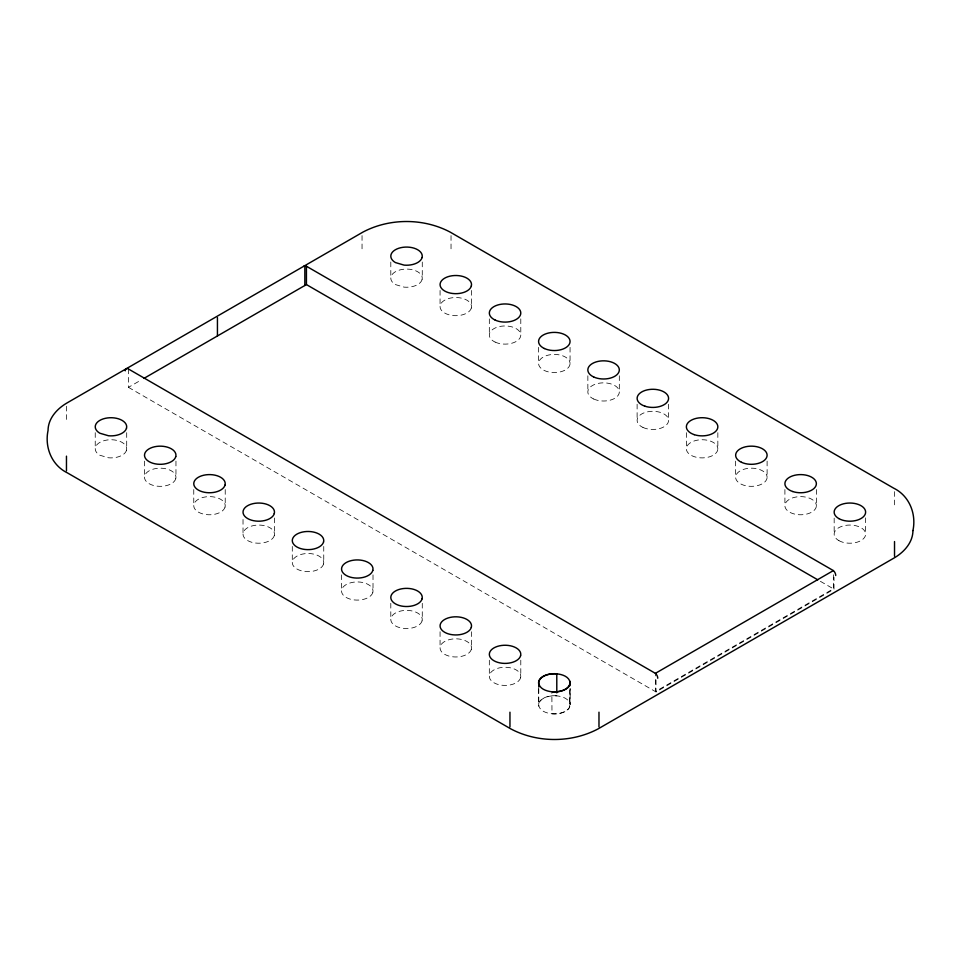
<?xml version="1.0" encoding="UTF-8"?>
<svg xmlns="http://www.w3.org/2000/svg" width="961" height="961" viewBox="0 0 961 961"><rect width="100%" height="100%" fill="white"/><g stroke="black" fill="none" stroke-linecap="round" stroke-linejoin="round"><path stroke-width="0.72" stroke-dasharray="4.8 3.6" d="M569.861 706.203L569.284 707.596A15.736 9.081 0 0 1 551.866 713.759C546.953 713.254 540.695 711.428 538.917 706.275A15.736 9.081 0 0 1 539.493 702.047L540.43 700.737A15.736 9.081 0 0 1 556.912 695.884C562.257 696.377 569.392 698.683 570.185 704.857L570.185 688.713M128.45 369L128.45 387.343L141.339 379.895M128.45 387.343L656.027 691.944L834.004 589.189L834.004 577.237M820.394 581.321L834.004 589.189M556.912 695.884L556.791 695.812A15.736 9.081 0 0 0 540.31 700.665L539.361 701.974A15.736 9.081 0 0 0 538.785 706.203L538.917 706.275M569.993 703.44L569.861 688.689M894.523 491.636L894.523 504.849M865.633 517.871L865.633 534.016M834.172 518.111L834.172 534.256M833.367 574.798L833.367 588.817L655.39 691.572L655.39 673.349M816.37 489.545L816.37 505.69A15.736 9.081 0 0 1 792.765 513.558A15.736 9.081 0 0 1 792.765 497.834A15.736 9.081 0 0 1 816.37 505.69M784.909 489.545L784.909 505.69M767.106 461.112L767.106 477.257A15.736 9.081 0 0 1 743.502 485.125A15.736 9.081 0 0 1 743.502 469.388A15.736 9.081 0 0 1 767.106 477.257M735.645 461.112L735.645 477.257M717.843 432.666L717.843 448.811A15.736 9.081 0 0 1 694.25 456.679A15.736 9.081 0 0 1 694.25 440.943A15.736 9.081 0 0 1 717.843 448.811M686.382 432.666L686.382 448.811M668.58 404.221L668.58 420.377M656.027 679.992L656.027 691.944M637.119 404.221L637.119 420.377M619.316 375.787L619.316 391.932M587.856 375.787L587.856 391.932M570.053 347.341L570.053 363.486A15.736 9.081 0 0 1 546.461 371.354A15.736 9.081 0 0 1 546.461 355.63A15.736 9.081 0 0 1 570.053 363.486M570.053 688.641L569.417 707.668A15.736 9.081 0 0 1 551.986 713.831L551.866 693.205M538.785 688.593L538.785 706.203M538.592 347.341L538.592 363.486M538.592 688.641L538.592 704.785M520.79 318.896L520.79 335.053M520.79 660.195L520.79 676.34M489.329 318.896L489.329 335.053M489.329 660.195L489.329 676.34M471.527 290.462L471.527 306.607M471.527 631.749L471.527 647.906M451.033 235.601L451.033 248.803M440.066 290.462L440.066 306.607M440.066 631.749L440.066 647.906M422.275 262.017L422.275 278.161M422.275 603.316L422.275 619.461M390.803 262.017L390.803 278.161M390.803 603.316L390.803 619.461M373.012 574.87L373.012 591.015M362.045 235.601L362.045 248.803M341.539 574.87L341.539 591.015M323.749 546.437L323.749 562.581M292.288 546.437L292.288 562.581M274.486 517.991L274.486 534.136M243.025 519.457L243.025 534.136M225.222 489.545L225.222 505.69M193.762 489.545L193.762 505.69M175.959 461.112L175.959 477.257M144.498 461.112L144.498 477.257M126.696 432.666L126.696 448.811M95.235 432.666L95.235 448.811M66.465 406.239L66.465 419.452M126.504 450.241L125.927 451.622A15.736 9.081 0 0 1 108.509 457.784L99.848 455.238A15.736 9.081 0 0 1 96.004 446.012L96.953 444.691A15.736 9.081 0 0 1 122.095 442.396L123.693 443.477A15.736 9.081 0 0 1 126.504 450.241M175.767 478.674L175.19 480.068A15.736 9.081 0 0 1 150.985 484.608L149.099 483.671A15.736 9.081 0 0 1 145.267 474.446L146.216 473.136A15.736 9.081 0 0 1 171.346 470.83L172.956 471.911A15.736 9.081 0 0 1 175.767 478.674M225.03 507.12L224.454 508.501A15.736 9.081 0 0 1 200.248 513.042L198.362 512.117A15.736 9.081 0 0 1 194.53 502.891L195.467 501.57A15.736 9.081 0 0 1 220.61 499.276L222.219 500.357A15.736 9.081 0 0 1 225.03 507.12M274.293 535.553L273.717 536.947A15.736 9.081 0 0 1 249.5 541.487L247.626 540.562A15.736 9.081 0 0 1 243.794 531.325L244.731 530.016A15.736 9.081 0 0 1 269.873 527.721L271.482 528.802A15.736 9.081 0 0 1 274.293 535.553M422.071 279.591L421.495 280.972A15.736 9.081 0 0 1 404.076 287.135L395.415 284.588A15.736 9.081 0 0 1 391.571 275.363L392.52 274.041A15.736 9.081 0 0 1 417.663 271.747L419.26 272.828A15.736 9.081 0 0 1 422.071 279.591M323.557 563.999L322.98 565.38A15.736 9.081 0 0 1 298.763 569.921L296.889 568.996A15.736 9.081 0 0 1 293.057 559.77L293.994 558.461A15.736 9.081 0 0 1 319.136 556.155L320.746 557.236A15.736 9.081 0 0 1 323.557 563.999M471.334 308.025L470.758 309.418A15.736 9.081 0 0 1 446.553 313.959L444.679 313.034A15.736 9.081 0 0 1 440.835 303.796L441.784 302.487A15.736 9.081 0 0 1 466.926 300.18L468.524 301.274A15.736 9.081 0 0 1 471.334 308.025M372.82 592.444L372.243 593.826A15.736 9.081 0 0 1 348.026 598.367L346.152 597.442A15.736 9.081 0 0 1 342.32 588.216L343.257 586.895A15.736 9.081 0 0 1 368.399 584.6L370.009 585.681A15.736 9.081 0 0 1 372.82 592.444M422.071 620.878L421.495 622.272A15.736 9.081 0 0 1 397.289 626.812L395.415 625.887A15.736 9.081 0 0 1 391.571 616.65L392.52 615.34A15.736 9.081 0 0 1 417.663 613.034L419.26 614.127A15.736 9.081 0 0 1 422.071 620.878M471.334 649.324L470.758 650.705A15.736 9.081 0 0 1 446.553 655.246L444.679 654.321A15.736 9.081 0 0 1 440.835 645.095L441.784 643.774A15.736 9.081 0 0 1 466.926 641.48L468.524 642.561A15.736 9.081 0 0 1 471.334 649.324M520.598 677.769L520.021 679.151A15.736 9.081 0 0 1 495.816 683.691L493.942 682.766A15.736 9.081 0 0 1 490.098 673.541L491.047 672.22A15.736 9.081 0 0 1 516.189 669.925L517.787 671.006A15.736 9.081 0 0 1 520.598 677.769M642.945 427.429A15.736 9.081 0 0 0 668.388 421.795A15.736 9.081 0 0 0 647.209 411.897A15.736 9.081 0 0 0 642.945 427.429M593.682 398.995A15.736 9.081 0 0 0 619.124 393.349A15.736 9.081 0 0 0 597.946 383.451A15.736 9.081 0 0 0 593.682 398.995M495.167 342.104A15.736 9.081 0 0 0 520.598 336.47A15.736 9.081 0 0 0 499.42 326.572A15.736 9.081 0 0 0 495.167 342.104M838.917 540.647A15.736 9.081 0 0 0 865.14 536.37A15.736 9.081 0 0 0 845.632 525.391A15.736 9.081 0 0 0 838.917 540.647"/><path stroke-width="1.44" d="M570.053 682.766L569.417 685.649A15.736 9.081 0 0 1 551.986 691.812C547.073 691.199 540.707 689.493 538.917 684.256A15.736 9.081 0 0 1 539.493 680.028L540.43 678.718A15.736 9.081 0 0 1 556.912 673.865C562.257 674.358 569.392 676.664 570.185 682.839M569.861 684.184L569.284 685.577A15.736 9.081 0 0 1 551.866 691.74M143.922 378.406L306.427 284.588L817.787 579.819M125.699 369.24A4.493 2.595 60 0 1 128.45 369L655.39 673.349L833.367 570.594L834.136 571.399A4.493 2.595 60 0 1 835.722 575.495M303.676 266.485A4.493 2.595 60 0 1 306.427 266.245L833.367 570.594M538.785 687.127L538.785 684.184A15.736 9.081 0 0 1 539.361 679.956L540.31 678.646A15.736 9.081 0 0 1 556.791 673.793L556.912 673.865M569.993 681.421L569.861 685.746M655.39 673.349L656.159 674.154A4.493 2.595 60 0 1 657.744 678.25M894.523 541.548L894.523 556.227M598.979 712.185L598.979 726.864M556.791 673.793L556.791 692.881M509.955 712.197L509.955 726.876M306.427 266.245L306.427 284.588M304.841 267.158L304.841 285.501M217.438 317.623L217.438 335.966M66.465 456.151L66.465 470.83M125.266 370.826A4.493 2.595 60 0 1 125.374 369.937M912.95 530.544C912.89 542.749 903.628 552.599 893.574 558.293L598.066 728.906C571.459 743.009 537.487 743.021 510.868 728.918L67.426 472.896C51.738 465.268 44.494 447.285 48.05 430.456C48.122 418.251 57.372 408.413 67.426 402.707L362.958 232.081C389.565 217.991 423.513 217.991 450.12 232.081L893.574 488.104C909.25 495.732 916.506 513.703 912.95 530.544M126.504 428.21L125.927 429.603A15.736 9.081 0 0 1 108.509 435.765L99.848 433.219A15.736 9.081 0 0 1 96.004 423.993L96.953 422.672A15.736 9.081 0 0 1 122.095 420.377L123.693 421.459A15.736 9.081 0 0 1 126.504 428.21M175.767 456.655L175.19 458.037A15.736 9.081 0 0 1 150.985 462.589L149.099 461.652A15.736 9.081 0 0 1 145.267 452.427L146.216 451.117A15.736 9.081 0 0 1 171.346 448.811L172.956 449.892A15.736 9.081 0 0 1 175.767 456.655M225.03 485.101L224.454 486.482A15.736 9.081 0 0 1 200.248 491.023L198.362 490.098A15.736 9.081 0 0 1 194.53 480.872L195.467 479.551A15.736 9.081 0 0 1 220.61 477.257L222.219 478.338A15.736 9.081 0 0 1 225.03 485.101M274.293 513.534L273.717 514.928A15.736 9.081 0 0 1 249.5 519.469L247.626 518.544A15.736 9.081 0 0 1 243.794 509.306L244.731 507.997A15.736 9.081 0 0 1 269.873 505.69L271.482 506.783A15.736 9.081 0 0 1 274.293 513.534M422.071 257.572L421.495 258.953A15.736 9.081 0 0 1 404.076 265.116L395.415 262.569A15.736 9.081 0 0 1 391.571 253.344L392.52 252.022A15.736 9.081 0 0 1 417.663 249.728L419.26 250.809A15.736 9.081 0 0 1 422.071 257.572M323.557 541.98L322.98 543.361A15.736 9.081 0 0 1 298.763 547.902L296.889 546.977A15.736 9.081 0 0 1 293.057 537.752L293.994 536.43A15.736 9.081 0 0 1 319.136 534.136L320.746 535.217A15.736 9.081 0 0 1 323.557 541.98M471.334 286.006L470.758 287.399A15.736 9.081 0 0 1 446.553 291.94L444.679 291.015A15.736 9.081 0 0 1 440.835 281.777L441.784 280.468A15.736 9.081 0 0 1 466.926 278.161L468.524 279.255A15.736 9.081 0 0 1 471.334 286.006M372.82 570.426L372.243 571.807A15.736 9.081 0 0 1 348.026 576.348L346.152 575.423A15.736 9.081 0 0 1 342.32 566.197L343.257 564.876A15.736 9.081 0 0 1 368.399 562.581L370.009 563.663A15.736 9.081 0 0 1 372.82 570.426M422.071 598.859L421.495 600.253A15.736 9.081 0 0 1 397.289 604.793L395.415 603.868A15.736 9.081 0 0 1 391.571 594.631L392.52 593.321A15.736 9.081 0 0 1 417.663 591.015L419.26 592.108A15.736 9.081 0 0 1 422.071 598.859M471.334 627.305L470.758 628.686A15.736 9.081 0 0 1 446.553 633.227L444.679 632.302A15.736 9.081 0 0 1 440.835 623.076L441.784 621.755A15.736 9.081 0 0 1 466.926 619.461L468.524 620.542A15.736 9.081 0 0 1 471.334 627.305M520.598 655.75L520.021 657.132A15.736 9.081 0 0 1 495.816 661.673L493.942 660.748A15.736 9.081 0 0 1 490.098 651.522L491.047 650.201A15.736 9.081 0 0 1 516.189 647.906L517.787 648.987A15.736 9.081 0 0 1 520.598 655.75M644.987 406.215A15.736 9.081 0 0 0 668.58 398.359A15.736 9.081 0 0 0 644.987 390.49A15.736 9.081 0 0 0 644.987 406.215M544.431 348.531A15.736 9.081 0 0 0 569.861 342.897A15.736 9.081 0 0 0 548.683 332.986A15.736 9.081 0 0 0 544.431 348.531M741.472 462.289A15.736 9.081 0 0 0 766.914 456.655A15.736 9.081 0 0 0 745.736 446.757A15.736 9.081 0 0 0 741.472 462.289M694.25 434.66A15.736 9.081 0 0 0 717.843 426.792A15.736 9.081 0 0 0 694.25 418.924A15.736 9.081 0 0 0 694.25 434.66M593.682 376.976A15.736 9.081 0 0 0 619.124 371.33A15.736 9.081 0 0 0 597.946 361.432A15.736 9.081 0 0 0 593.682 376.976M495.167 320.085A15.736 9.081 0 0 0 520.598 314.451A15.736 9.081 0 0 0 499.42 304.553A15.736 9.081 0 0 0 495.167 320.085M792.765 491.539A15.736 9.081 0 0 0 816.37 483.671A15.736 9.081 0 0 0 792.765 475.815A15.736 9.081 0 0 0 792.765 491.539M838.917 518.628A15.736 9.081 0 0 0 865.14 514.351A15.736 9.081 0 0 0 845.632 503.372A15.736 9.081 0 0 0 838.917 518.628"/></g></svg>
